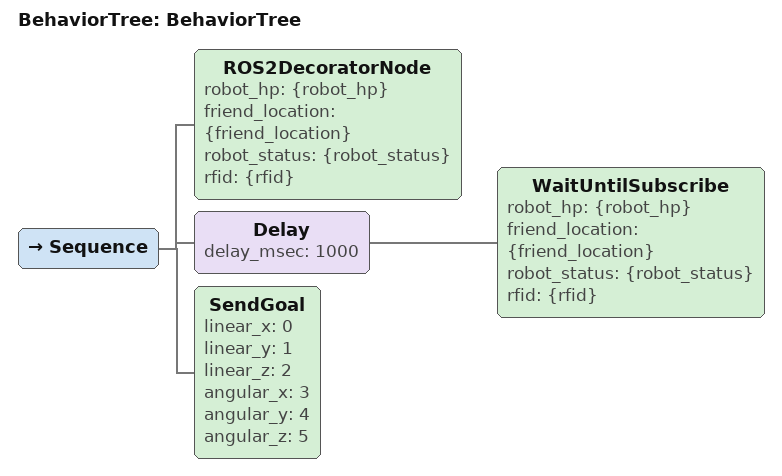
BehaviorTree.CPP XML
<?xml version="1.0" encoding="UTF-8"?>
<root BTCPP_format="4"
      main_tree_to_execute="BehaviorTree">
  <BehaviorTree ID="BehaviorTree">
    <Sequence>
      <ROS2DecoratorNode robot_hp="{robot_hp}"
                         friend_location="{friend_location}"
                         robot_status="{robot_status}"
                         rfid="{rfid}"/>
      <Delay delay_msec="1000">
        <WaitUntilSubscribe robot_hp="{robot_hp}"
                            friend_location="{friend_location}"
                            robot_status="{robot_status}"
                            rfid="{rfid}"/>
      </Delay>
      <SendGoal linear_x="0"
                linear_y="1"
                linear_z="2"
                angular_x="3"
                angular_y="4"
                angular_z="5"/>
    </Sequence>
  </BehaviorTree>

</root>
